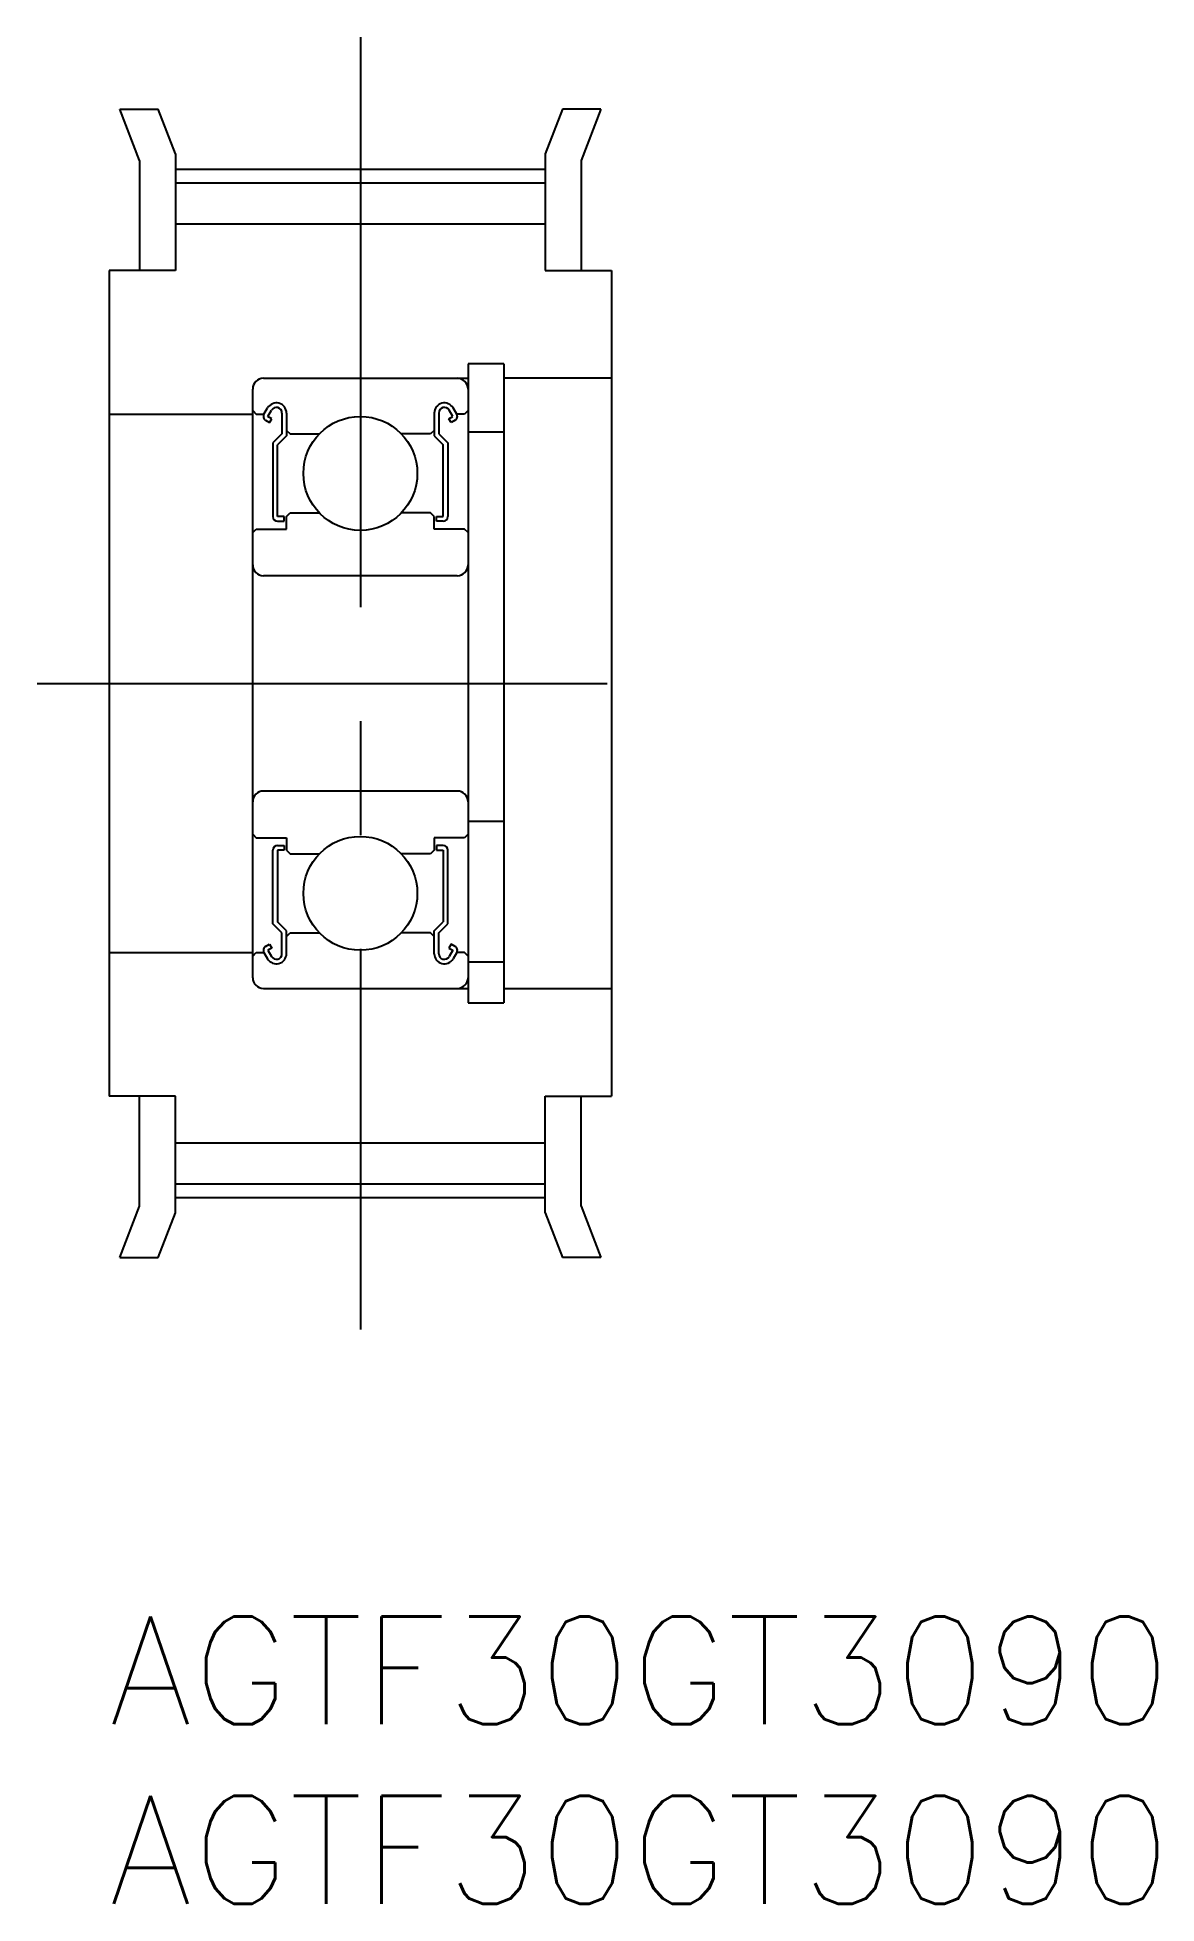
# Model space of a CAD drawing. Extents: x -2 to 29.2, y -8 to 44.
import ezdxf

# ---------------------------------------------------------------- set-up
doc = ezdxf.new("R2010")
doc.units = 0
doc.header["$LTSCALE"] = 0.5
doc.linetypes.add('CENTER', pattern=[50.8, 31.75, -6.35, 6.35, -6.35])
for name, color, linetype in [('MSM_CENTER', 1, 'CENTER'), ('MSM_CONTINUOUS', 7, 'CONTINUOUS'), ('MSM_PART_NUMBER', 7, 'CONTINUOUS')]:
    doc.layers.add(name, color=color, linetype=linetype)
doc.styles.get("Standard").update_dxf_attribs({"font": 'txt.shx', "height": 3, "bigfont": 'bigfont.shx'})

# ---------------------------------------------------------------- blocks, each defined once
blk = doc.blocks.new('*U8')
at = {"layer": 'MSM_PART_NUMBER'}
blk.add_text('AGTF30GT3090', height=3, dxfattribs=at).set_placement((0, -3))
blk = doc.blocks.new('*U9')
at = {"layer": 'MSM_PART_NUMBER'}
blk.add_text('AGTF30GT3090', height=3, dxfattribs=at).set_placement((0, -8))

msp = doc.modelspace()

# ---------------------------------------------------------------- linework, layer by layer
at = {"layer": 'MSM_CENTER'}
for p, q in [((7, 44), (7, 8)), ((1.85, 40.325), (12.15, 40.325)), ((-2, 26), (16, 26)), ((1.85, 11.675), (12.15, 11.675))]:
    msp.add_line(p, q, dxfattribs=at)
at = {"layer": 'MSM_CONTINUOUS'}
for p, q in [((0.3, 42), (1.371, 42)), ((0.85, 40.565), (0.3, 42)), ((1.85, 40.75), (1.371, 42)), ((12.629, 42), (12.15, 40.75)), ((13.7, 42), (12.629, 42)), ((13.7, 42), (13.15, 40.565)), ((0.85, 40.565), (0.85, 37.5)), ((1.85, 40.75), (1.85, 37.5)), ((12.15, 40.75), (12.15, 37.5)), ((13.15, 40.565), (13.15, 37.5)), ((1.85, 39.945), (12.15, 39.945)), ((1.85, 38.805), (12.15, 38.805)), ((0, 37.5), (0, 14.5)), ((1.85, 37.5), (0, 37.5)), ((12.15, 37.5), (14, 37.5)), ((14, 37.5), (14, 14.5)), ((11, 34.9), (10, 34.9)), ((10, 34.9), (10, 17.1)), ((11, 34.9), (11, 17.1)), ((4.3, 34.5), (10, 34.5)), ((14, 34.5), (11, 34.5)), ((4, 17.8), (4, 34.2)), ((0, 33.5), (4, 33.5)), ((4, 33.6), (4.1, 33.5)), ((4.1, 33.5), (4.314, 33.5)), ((4.314, 33.5), (4.416, 33.673)), ((4.36, 33.329), (4.469, 33.266)), ((4.423, 33.437), (4.525, 33.61)), ((4.531, 33.374), (4.423, 33.437)), ((4.469, 33.266), (4.531, 33.374)), ((4.816, 33.532), (4.816, 32.95)), ((4.942, 33.532), (4.942, 32.898)), ((9.058, 33.532), (9.058, 32.898)), ((9.184, 33.532), (9.184, 32.95)), ((9.469, 33.374), (9.577, 33.437)), ((9.531, 33.266), (9.469, 33.374)), ((9.577, 33.437), (9.475, 33.61)), ((9.64, 33.329), (9.531, 33.266)), ((9.686, 33.5), (9.584, 33.673)), ((9.9, 33.5), (9.686, 33.5)), ((10, 33.6), (9.9, 33.5)), ((4.816, 32.95), (4.565, 32.699)), ((4.942, 32.898), (4.691, 32.647)), ((4.942, 33.05), (5.042, 32.95)), ((5.042, 32.95), (5.855, 32.95)), ((8.958, 32.95), (8.145, 32.95)), ((9.058, 33.05), (8.958, 32.95)), ((9.058, 32.898), (9.309, 32.647)), ((9.184, 32.95), (9.435, 32.699)), ((11, 33), (10, 33)), ((4.565, 32.699), (4.565, 30.646)), ((4.691, 30.646), (4.691, 32.647)), ((9.309, 30.646), (9.309, 32.647)), ((9.435, 32.699), (9.435, 30.646)), ((4.942, 30.65), (5.042, 30.75)), ((5.042, 30.75), (5.855, 30.75)), ((8.958, 30.75), (8.145, 30.75)), ((9.058, 30.65), (8.958, 30.75)), ((4, 30.2), (4.1, 30.3)), ((4.1, 30.3), (4.942, 30.3)), ((4.879, 30.646), (4.691, 30.646)), ((4.691, 30.52), (4.879, 30.52)), ((4.879, 30.52), (4.879, 30.646)), ((4.942, 30.3), (4.942, 30.65)), ((9.058, 30.3), (9.058, 30.65)), ((9.9, 30.3), (9.058, 30.3)), ((9.121, 30.52), (9.121, 30.646)), ((9.121, 30.646), (9.309, 30.646)), ((9.309, 30.52), (9.121, 30.52)), ((10, 30.2), (9.9, 30.3)), ((9.7, 29), (4.3, 29)), ((8.35, 29), (8.35, 29)), ((9.7, 23), (4.3, 23)), ((8.35, 23), (8.35, 23)), ((11, 22.155), (10, 22.155)), ((4, 21.8), (4.1, 21.7)), ((4.1, 21.7), (4.942, 21.7)), ((4.565, 19.301), (4.565, 21.354)), ((4.691, 21.48), (4.879, 21.48)), ((4.691, 21.354), (4.691, 19.353)), ((4.879, 21.354), (4.691, 21.354)), ((4.879, 21.48), (4.879, 21.354)), ((4.942, 21.7), (4.942, 21.35)), ((4.942, 21.35), (5.042, 21.25)), ((9.058, 21.35), (8.958, 21.25)), ((9.058, 21.7), (9.058, 21.35)), ((9.9, 21.7), (9.058, 21.7)), ((9.309, 21.48), (9.121, 21.48)), ((9.121, 21.48), (9.121, 21.354)), ((9.121, 21.354), (9.309, 21.354)), ((9.309, 21.354), (9.309, 19.353)), ((9.435, 19.301), (9.435, 21.354)), ((10, 21.8), (9.9, 21.7)), ((5.042, 21.25), (5.855, 21.25)), ((8.958, 21.25), (8.145, 21.25)), ((4.816, 19.05), (4.565, 19.301)), ((4.942, 19.102), (4.691, 19.353)), ((9.058, 19.102), (9.309, 19.353)), ((9.184, 19.05), (9.435, 19.301)), ((4.36, 18.671), (4.469, 18.734)), ((4.469, 18.734), (4.531, 18.626)), ((4.816, 18.468), (4.816, 19.05)), ((4.942, 18.468), (4.942, 19.102)), ((4.942, 18.95), (5.042, 19.05)), ((5.042, 19.05), (5.855, 19.05)), ((8.958, 19.05), (8.145, 19.05)), ((9.058, 18.95), (8.958, 19.05)), ((9.058, 18.468), (9.058, 19.102)), ((9.184, 18.468), (9.184, 19.05)), ((9.531, 18.734), (9.469, 18.626)), ((9.64, 18.671), (9.531, 18.734)), ((0, 18.5), (4, 18.5)), ((4, 18.4), (4.1, 18.5)), ((4.1, 18.5), (4.314, 18.5)), ((4.314, 18.5), (4.416, 18.327)), ((4.531, 18.626), (4.423, 18.563)), ((4.423, 18.563), (4.525, 18.39)), ((9.469, 18.626), (9.577, 18.563)), ((9.577, 18.563), (9.475, 18.39)), ((9.686, 18.5), (9.584, 18.327)), ((9.9, 18.5), (9.686, 18.5)), ((10, 18.4), (9.9, 18.5)), ((10, 18.245), (11, 18.245)), ((4.3, 17.5), (10, 17.5)), ((11, 17.5), (14, 17.5)), ((10, 17.1), (11, 17.1)), ((1.85, 14.5), (0, 14.5)), ((0.85, 11.435), (0.85, 14.5)), ((1.85, 11.25), (1.85, 14.5)), ((12.15, 11.25), (12.15, 14.5)), ((12.15, 14.5), (14, 14.5)), ((13.15, 11.435), (13.15, 14.5)), ((1.85, 13.195), (12.15, 13.195)), ((1.85, 12.055), (12.15, 12.055)), ((0.3, 10), (0.85, 11.435)), ((1.371, 10), (1.85, 11.25)), ((12.15, 11.25), (12.629, 10)), ((13.15, 11.435), (13.7, 10)), ((0.3, 10), (1.371, 10)), ((13.7, 10), (12.629, 10))]:
    msp.add_line(p, q, dxfattribs=at)
for centre in [(7, 31.85), (7, 20.15)]:
    msp.add_circle(centre, 1.587, dxfattribs=at)
for centre, radius, start, end in [((4.3, 34.2), 0.3, 90, 180), ((9.7, 34.2), 0.3, 0, 90), ((4.66, 33.532), 0.282, 0.0016, 150.0006), ((9.34, 33.532), 0.282, 30.0047, 179.998), ((4.423, 33.437), 0.126, 149.9847, 240.0153), ((4.66, 33.532), 0.156, 0.0029, 150), ((9.34, 33.532), 0.156, 30.0084, 179.9968), ((9.577, 33.437), 0.125, 299.9773, 30.0168), ((4.691, 30.646), 0.126, 180.0001, 270), ((9.309, 30.646), 0.126, 270, 359.9999), ((4.3, 29.3), 0.3, 180, 270), ((9.7, 29.3), 0.3, 270, 0), ((4.3, 22.7), 0.3, 90, 180), ((9.7, 22.7), 0.3, 0, 90), ((4.691, 21.354), 0.126, 90, 179.9999), ((9.309, 21.354), 0.126, 0.0001, 90), ((4.423, 18.563), 0.126, 119.9847, 210.0153), ((4.66, 18.468), 0.282, 209.9994, 359.9984), ((4.66, 18.468), 0.156, 210, 359.9971), ((9.34, 18.468), 0.282, 180.002, 329.9953), ((9.34, 18.468), 0.156, 180.0032, 329.9916), ((9.577, 18.563), 0.125, 329.9832, 60.0227), ((4.3, 17.8), 0.3, 180, 270), ((9.7, 17.8), 0.3, 270, 0)]:
    msp.add_arc(centre, radius, start, end, dxfattribs=at)

# ---------------------------------------------------------------- block references
for name in ['*U8', '*U9']:
    msp.add_blockref(name, (0, 0), dxfattribs=at)

doc.saveas('drawing.dxf')
